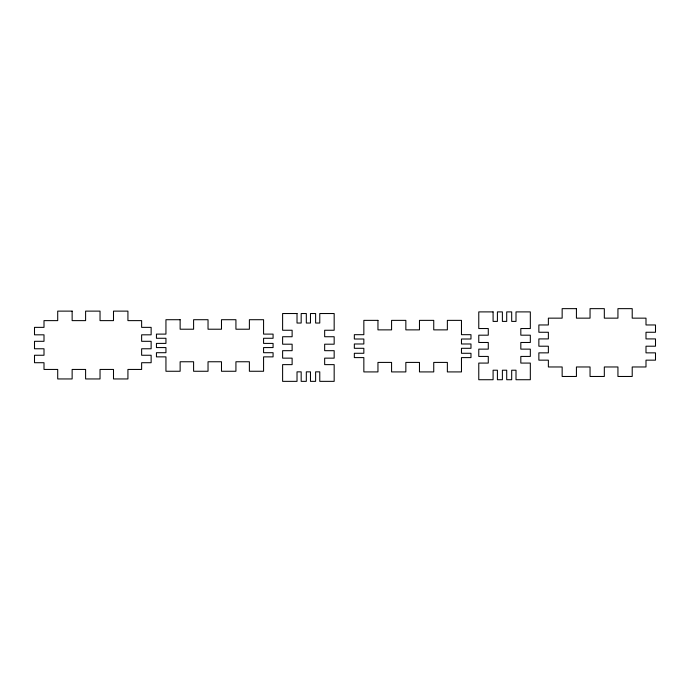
<?xml version="1.0" encoding="UTF-8"?>
<svg xmlns="http://www.w3.org/2000/svg" width="690" height="690" viewBox="0 0 690 690"><rect width="100%" height="100%" fill="white"/><g stroke="black" fill="none" stroke-linecap="round" stroke-linejoin="round"><path stroke-width="1.03" d="M576.426 308.646L562.152 308.646L562.152 318.15L548.369 318.15L548.369 324.964L538.864 324.964L538.864 332.261L548.369 332.261L548.369 338.911L538.864 338.911L538.864 346.207L548.369 346.207L548.369 352.857L538.864 352.857L538.864 360.154L548.369 360.154L548.369 366.968L562.152 366.968L562.152 376.473L576.426 376.473L576.426 366.968L590.045 366.968L590.045 376.473L604.319 376.473L604.319 366.968L617.938 366.968L617.938 376.473L632.212 376.473L632.212 366.968L645.995 366.968L645.995 360.154L655.5 360.154L655.5 352.857L645.995 352.857L645.995 346.207L655.5 346.207L655.5 338.911L645.995 338.911L645.995 332.261L655.5 332.261L655.5 324.964L645.995 324.964L645.995 318.15L632.212 318.15L632.212 308.646L617.938 308.646L617.938 318.15L604.319 318.15L604.319 308.646L590.045 308.646L590.045 318.15L576.426 318.15L576.426 308.646M72.139 311.121L57.71 311.121L57.71 320.626L44.005 320.626L44.005 327.362L34.5 327.362L34.5 334.822L44.005 334.822L44.005 341.309L34.5 341.309L34.5 348.769L44.005 348.769L44.005 355.255L34.5 355.255L34.5 362.716L44.005 362.716L44.005 369.443L57.71 369.443L57.71 378.948L72.139 378.948L72.139 369.443L85.603 369.443L85.603 378.948L100.033 378.948L100.033 369.443L113.496 369.443L113.496 378.948L127.926 378.948L127.926 369.443L141.631 369.443L141.631 362.716L151.136 362.716L151.136 355.255L141.631 355.255L141.631 348.769L151.136 348.769L151.136 341.309L141.631 341.309L141.631 334.822L151.136 334.822L151.136 327.362L141.631 327.362L141.631 320.626L127.926 320.626L127.926 311.121L113.496 311.121L113.496 320.626L100.033 320.626L100.033 311.121L85.603 311.121L85.603 320.626L72.139 320.626L72.139 311.121M493.091 311.897L478.774 311.897L478.774 328.535L488.279 328.535L488.279 335.185L478.774 335.185L478.774 342.481L488.279 342.481L488.279 349.131L478.774 349.131L478.774 356.428L488.279 356.428L488.279 363.078L478.774 363.078L478.774 379.724L493.091 379.724L493.091 370.211L497.412 370.211L497.412 379.724L502.389 379.724L502.389 370.211L506.71 370.211L506.71 379.724L511.687 379.724L511.687 370.211L516.008 370.211L516.008 379.724L530.325 379.724L530.325 363.078L520.821 363.078L520.821 356.428L530.325 356.428L530.325 349.131L520.821 349.131L520.821 342.481L530.325 342.481L530.325 335.185L520.821 335.185L520.821 328.535L530.325 328.535L530.325 311.897L516.008 311.897L516.008 321.402L511.687 321.402L511.687 311.897L506.71 311.897L506.71 321.402L502.389 321.402L502.389 311.897L497.412 311.897L497.412 321.402L493.091 321.402L493.091 311.897M297.019 313.527L282.615 313.527L282.615 330.251L292.12 330.251L292.12 336.737L282.615 336.737L282.615 344.198L292.12 344.198L292.12 350.684L282.615 350.684L282.615 358.145L292.12 358.145L292.12 364.63L282.615 364.63L282.615 381.354L297.019 381.354L297.019 371.85L301.176 371.85L301.176 381.354L306.317 381.354L306.317 371.85L310.474 371.85L310.474 381.354L315.615 381.354L315.615 371.85L319.772 371.85L319.772 381.354L334.167 381.354L334.167 364.63L324.662 364.63L324.662 358.145L334.167 358.145L334.167 350.684L324.662 350.684L324.662 344.198L334.167 344.198L334.167 336.737L324.662 336.737L324.662 330.251L334.167 330.251L334.167 313.527L319.772 313.527L319.772 323.032L315.615 323.032L315.615 313.527L310.474 313.527L310.474 323.032L306.317 323.032L306.317 313.527L301.176 313.527L301.176 323.032L297.019 323.032L297.019 313.527M180.133 319.712L165.945 319.712L165.945 334.107L156.44 334.107L156.44 338.272L165.945 338.272L165.945 343.404L156.44 343.404L156.44 347.57L165.945 347.57L165.945 352.702L156.44 352.702L156.44 356.868L165.945 356.868L165.945 371.263L180.133 371.263L180.133 361.758L193.597 361.758L193.597 371.263L208.035 371.263L208.035 361.758L221.49 361.758L221.49 371.263L235.928 371.263L235.928 361.758L249.383 361.758L249.383 371.263L263.571 371.263L263.571 356.868L273.076 356.868L273.076 352.702L263.571 352.702L263.571 347.57L273.076 347.57L273.076 343.404L263.571 343.404L263.571 338.272L273.076 338.272L273.076 334.107L263.571 334.107L263.571 319.712L249.383 319.712L249.383 329.216L235.928 329.216L235.928 319.712L221.49 319.712L221.49 329.216L208.035 329.216L208.035 319.712L193.597 319.712L193.597 329.216L180.133 329.216L180.133 319.712M377.956 320.367L363.846 320.367L363.846 334.685L354.341 334.685L354.341 339.006L363.846 339.006L363.846 343.982L354.341 343.982L354.341 348.303L363.846 348.303L363.846 353.28L354.341 353.28L354.341 357.601L363.846 357.601L363.846 371.919L377.956 371.919L377.956 362.414L391.575 362.414L391.575 371.919L405.849 371.919L405.849 362.414L419.468 362.414L419.468 371.919L433.743 371.919L433.743 362.414L447.361 362.414L447.361 371.919L461.472 371.919L461.472 357.601L470.977 357.601L470.977 353.28L461.472 353.28L461.472 348.303L470.977 348.303L470.977 343.982L461.472 343.982L461.472 339.006L470.977 339.006L470.977 334.685L461.472 334.685L461.472 320.367L447.361 320.367L447.361 329.872L433.743 329.872L433.743 320.367L419.468 320.367L419.468 329.872L405.849 329.872L405.849 320.367L391.575 320.367L391.575 329.872L377.956 329.872L377.956 320.367"/></g></svg>
